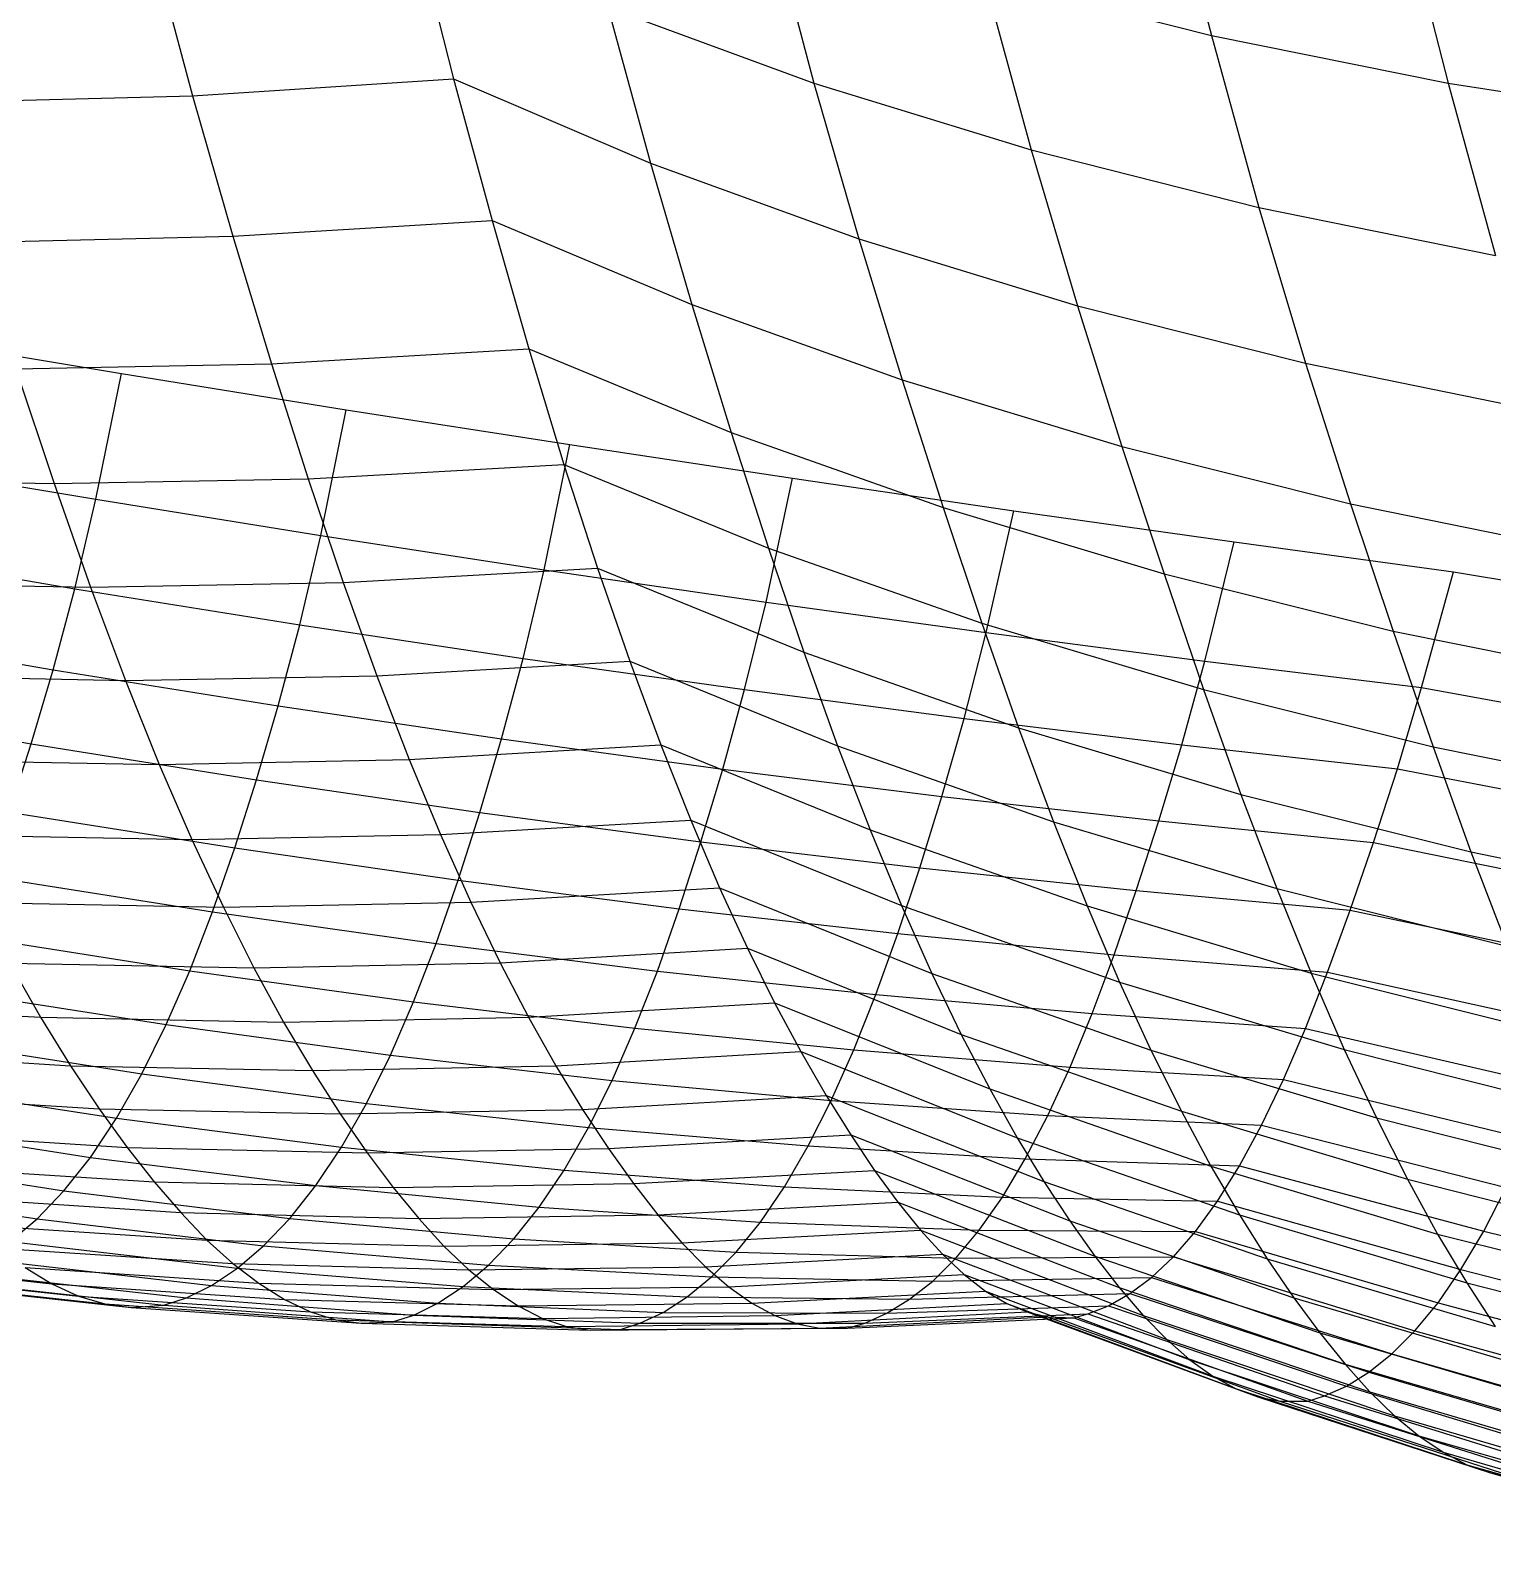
# Model space of a CAD drawing. Extents: x -429 to 429, y -1 to 209.
# Drawn here: x -245.69 to -234.73, y 14.64 to 25.96 of the extents above; entities that cross this region are included whole.
import ezdxf

# ---------------------------------------------------------------- set-up
doc = ezdxf.new("R2010")
doc.units = 0

msp = doc.modelspace()

# ---------------------------------------------------------------- linework, layer by layer
at = {"layer": 'default', "color": 5, "linetype": 'CONTINUOUS'}
for p, q in [((-237.202, 27.329, 36.25), (-236.839, 25.921, 37.093)), ((-235.425, 26.973, 35.168), (-235.063, 25.563, 36.028)), ((-240.16, 26.848, 39.531), (-239.819, 25.563, 40.305)), ((-242.817, 26.763, 43.043), (-242.519, 25.595, 43.729)), ((-242.817, 26.763, 43.043), (-242.519, 25.595, 43.729)), ((-244.788, 26.631, 43.393), (-244.476, 25.469, 44.117)), ((-238.541, 26.351, 38.262), (-236.839, 25.921, 37.093)), ((-238.541, 26.351, 38.262), (-238.19, 25.062, 39.064)), ((-241.363, 26.131, 41.633), (-239.819, 25.563, 40.305)), ((-241.363, 26.131, 41.633), (-241.043, 24.963, 42.357)), ((-236.839, 25.921, 37.093), (-235.063, 25.563, 36.028)), ((-236.839, 25.921, 37.093), (-236.484, 24.631, 37.917)), ((-244.476, 25.469, 44.117), (-242.519, 25.595, 43.729)), ((-242.519, 25.595, 43.729), (-241.043, 24.963, 42.357)), ((-242.519, 25.595, 43.729), (-242.231, 24.533, 44.39)), ((-242.519, 25.595, 43.729), (-242.231, 24.533, 44.39)), ((-246.418, 25.417, 44.615), (-244.476, 25.469, 44.117)), ((-244.476, 25.469, 44.117), (-244.174, 24.415, 44.812)), ((-239.819, 25.563, 40.305), (-238.19, 25.062, 39.064)), ((-239.819, 25.563, 40.305), (-239.482, 24.395, 41.061)), ((-235.063, 25.563, 36.028), (-233.222, 25.277, 35.073)), ((-235.063, 25.563, 36.028), (-234.709, 24.27, 36.867)), ((-238.19, 25.062, 39.064), (-236.484, 24.631, 37.917)), ((-238.19, 25.062, 39.064), (-237.843, 23.895, 39.847)), ((-241.043, 24.963, 42.357), (-239.482, 24.395, 41.061)), ((-241.043, 24.963, 42.357), (-240.734, 23.903, 43.052)), ((-236.484, 24.631, 37.917), (-234.709, 24.27, 36.867)), ((-236.484, 24.631, 37.917), (-236.133, 23.463, 38.72)), ((-244.174, 24.415, 44.812), (-242.231, 24.533, 44.39)), ((-242.231, 24.533, 44.39), (-240.734, 23.903, 43.052)), ((-242.231, 24.533, 44.39), (-241.955, 23.571, 45.018)), ((-242.231, 24.533, 44.39), (-241.955, 23.571, 45.018)), ((-246.102, 24.369, 45.338), (-244.174, 24.415, 44.812)), ((-244.174, 24.415, 44.812), (-243.885, 23.46, 45.472)), ((-239.482, 24.395, 41.061), (-237.843, 23.895, 39.847)), ((-239.482, 24.395, 41.061), (-239.158, 23.338, 41.786)), ((-240.734, 23.903, 43.052), (-239.158, 23.338, 41.786)), ((-240.734, 23.903, 43.052), (-240.439, 22.945, 43.712)), ((-237.843, 23.895, 39.847), (-236.133, 23.463, 38.72)), ((-237.843, 23.895, 39.847), (-237.51, 22.84, 40.597)), ((-246.701, 23.667, 65.57), (-245.009, 23.387, 64.697)), ((-243.885, 23.46, 45.472), (-241.955, 23.571, 45.018)), ((-241.955, 23.571, 45.018), (-240.439, 22.945, 43.712)), ((-241.955, 23.571, 45.018), (-241.692, 22.705, 45.615)), ((-241.955, 23.571, 45.018), (-241.692, 22.705, 45.615)), ((-245.8, 23.421, 46.022), (-243.885, 23.46, 45.472)), ((-243.885, 23.46, 45.472), (-243.61, 22.598, 46.095)), ((-236.133, 23.463, 38.72), (-234.359, 23.102, 37.686)), ((-236.133, 23.463, 38.72), (-235.795, 22.409, 39.491)), ((-245.8, 23.421, 46.022), (-245.514, 22.562, 46.665)), ((-245.2, 22.444, 64.406), (-245.009, 23.387, 64.697)), ((-245.009, 23.387, 64.697), (-243.325, 23.115, 63.809)), ((-239.158, 23.338, 41.786), (-237.51, 22.84, 40.597)), ((-239.158, 23.338, 41.786), (-238.85, 22.382, 42.473)), ((-243.514, 22.173, 63.513), (-243.325, 23.115, 63.809)), ((-243.325, 23.115, 63.809), (-241.648, 22.854, 62.906)), ((-240.439, 22.945, 43.712), (-238.85, 22.382, 42.473)), ((-240.439, 22.945, 43.712), (-240.16, 22.078, 44.335)), ((-241.84, 21.916, 62.598), (-241.648, 22.854, 62.906)), ((-241.648, 22.854, 62.906), (-239.98, 22.601, 61.988)), ((-237.51, 22.84, 40.597), (-235.795, 22.409, 39.491)), ((-237.51, 22.84, 40.597), (-237.194, 21.885, 41.308)), ((-246.896, 22.729, 65.278), (-245.2, 22.444, 64.406)), ((-243.61, 22.598, 46.095), (-241.692, 22.705, 45.615)), ((-241.692, 22.705, 45.615), (-240.16, 22.078, 44.335)), ((-241.692, 22.705, 45.615), (-241.44, 21.927, 46.182)), ((-241.692, 22.705, 45.615), (-241.44, 21.927, 46.182)), ((-247.396, 22.597, 47.325), (-245.514, 22.562, 46.665)), ((-245.514, 22.562, 46.665), (-243.61, 22.598, 46.095)), ((-245.514, 22.562, 46.665), (-245.241, 21.784, 47.273)), ((-243.61, 22.598, 46.095), (-243.347, 21.82, 46.684)), ((-240.177, 21.673, 61.661), (-239.98, 22.601, 61.988)), ((-239.98, 22.601, 61.988), (-238.319, 22.358, 61.054)), ((-245.359, 21.773, 64.154), (-245.2, 22.444, 64.406)), ((-245.2, 22.444, 64.406), (-243.514, 22.173, 63.513)), ((-235.795, 22.409, 39.491), (-234.022, 22.049, 38.471)), ((-235.795, 22.409, 39.491), (-235.476, 21.456, 40.22)), ((-238.85, 22.382, 42.473), (-237.194, 21.885, 41.308)), ((-238.85, 22.382, 42.473), (-238.56, 21.515, 43.121)), ((-238.527, 21.445, 60.703), (-238.319, 22.358, 61.054)), ((-238.319, 22.358, 61.054), (-236.667, 22.124, 60.105)), ((-243.672, 21.503, 63.257), (-243.514, 22.173, 63.513)), ((-243.514, 22.173, 63.513), (-241.84, 21.916, 62.598)), ((-240.16, 22.078, 44.335), (-238.56, 21.515, 43.121)), ((-240.16, 22.078, 44.335), (-239.895, 21.297, 44.927)), ((-236.888, 21.231, 59.724), (-236.667, 22.124, 60.105)), ((-236.667, 22.124, 60.105), (-235.024, 21.9, 59.142)), ((-247.058, 22.061, 65.025), (-245.359, 21.773, 64.154)), ((-243.347, 21.82, 46.684), (-241.44, 21.927, 46.182)), ((-241.998, 21.251, 62.335), (-241.84, 21.916, 62.598)), ((-241.84, 21.916, 62.598), (-240.177, 21.673, 61.661)), ((-241.44, 21.927, 46.182), (-239.895, 21.297, 44.927)), ((-241.44, 21.927, 46.182), (-241.198, 21.229, 46.722)), ((-241.44, 21.927, 46.182), (-241.198, 21.229, 46.722)), ((-237.194, 21.885, 41.308), (-235.476, 21.456, 40.22)), ((-237.194, 21.885, 41.308), (-236.897, 21.019, 41.976)), ((-235.263, 21.032, 58.724), (-235.024, 21.9, 59.142)), ((-235.263, 21.032, 58.724), (-235.024, 21.9, 59.142)), ((-235.024, 21.9, 59.142), (-233.228, 21.6, 58.42)), ((-247.114, 21.82, 47.945), (-245.241, 21.784, 47.273)), ((-245.522, 21.166, 63.887), (-245.359, 21.773, 64.154)), ((-245.359, 21.773, 64.154), (-243.672, 21.503, 63.257)), ((-245.241, 21.784, 47.273), (-243.347, 21.82, 46.684)), ((-245.241, 21.784, 47.273), (-244.978, 21.086, 47.853)), ((-243.347, 21.82, 46.684), (-243.095, 21.121, 47.247)), ((-240.338, 21.017, 61.388), (-240.177, 21.673, 61.661)), ((-240.177, 21.673, 61.661), (-238.527, 21.445, 60.703)), ((-243.834, 20.896, 62.987), (-243.672, 21.503, 63.257)), ((-243.672, 21.503, 63.257), (-241.998, 21.251, 62.335)), ((-238.56, 21.515, 43.121), (-236.897, 21.019, 41.976)), ((-238.56, 21.515, 43.121), (-238.286, 20.731, 43.734)), ((-247.224, 21.457, 64.759), (-245.522, 21.166, 63.887)), ((-238.692, 20.801, 60.416), (-238.527, 21.445, 60.703)), ((-238.527, 21.445, 60.703), (-236.888, 21.231, 59.724)), ((-235.476, 21.456, 40.22), (-233.703, 21.096, 39.212)), ((-235.476, 21.456, 40.22), (-235.177, 20.589, 40.903)), ((-239.895, 21.297, 44.927), (-238.286, 20.731, 43.734)), ((-239.895, 21.297, 44.927), (-239.641, 20.595, 45.492)), ((-245.686, 20.611, 63.617), (-245.522, 21.166, 63.887)), ((-245.522, 21.166, 63.887), (-243.834, 20.896, 62.987)), ((-243.095, 21.121, 47.247), (-241.198, 21.229, 46.722)), ((-242.161, 20.647, 62.059), (-241.998, 21.251, 62.335)), ((-241.998, 21.251, 62.335), (-240.338, 21.017, 61.388)), ((-241.198, 21.229, 46.722), (-239.641, 20.595, 45.492)), ((-241.198, 21.229, 46.722), (-240.965, 20.602, 47.239)), ((-241.198, 21.229, 46.722), (-240.965, 20.602, 47.239)), ((-237.061, 20.603, 59.421), (-236.888, 21.231, 59.724)), ((-236.888, 21.231, 59.724), (-235.263, 21.032, 58.724)), ((-246.841, 21.122, 48.538), (-244.978, 21.086, 47.853)), ((-244.978, 21.086, 47.853), (-243.095, 21.121, 47.247)), ((-244.978, 21.086, 47.853), (-244.725, 20.456, 48.406)), ((-243.095, 21.121, 47.247), (-242.852, 20.493, 47.784)), ((-240.502, 20.421, 61.105), (-240.338, 21.017, 61.388)), ((-240.338, 21.017, 61.388), (-238.692, 20.801, 60.416)), ((-236.897, 21.019, 41.976), (-235.177, 20.589, 40.903)), ((-236.897, 21.019, 41.976), (-236.618, 20.232, 42.607)), ((-235.445, 20.424, 58.401), (-235.263, 21.032, 58.724)), ((-235.445, 20.424, 58.401), (-235.263, 21.032, 58.724)), ((-235.263, 21.032, 58.724), (-233.45, 20.703, 58.04)), ((-247.39, 20.905, 64.49), (-245.686, 20.611, 63.617)), ((-243.997, 20.341, 62.714), (-243.834, 20.896, 62.987)), ((-243.834, 20.896, 62.987), (-242.161, 20.647, 62.059)), ((-238.86, 20.216, 60.123), (-238.692, 20.801, 60.416)), ((-238.692, 20.801, 60.416), (-237.061, 20.603, 59.421)), ((-238.286, 20.731, 43.734), (-236.618, 20.232, 42.607)), ((-238.286, 20.731, 43.734), (-238.023, 20.027, 44.32)), ((-245.851, 20.099, 63.343), (-245.686, 20.611, 63.617)), ((-245.686, 20.611, 63.617), (-243.997, 20.341, 62.714)), ((-242.852, 20.493, 47.784), (-240.965, 20.602, 47.239)), ((-242.323, 20.097, 61.782), (-242.161, 20.647, 62.059)), ((-242.161, 20.647, 62.059), (-240.502, 20.421, 61.105)), ((-240.965, 20.602, 47.239), (-239.396, 19.966, 46.032)), ((-240.965, 20.602, 47.239), (-240.741, 20.039, 47.733)), ((-240.965, 20.602, 47.239), (-240.741, 20.039, 47.733)), ((-237.233, 20.033, 59.114), (-237.061, 20.603, 59.421)), ((-237.061, 20.603, 59.421), (-235.445, 20.424, 58.401)), ((-246.58, 20.491, 49.103), (-244.725, 20.456, 48.406)), ((-244.725, 20.456, 48.406), (-242.852, 20.493, 47.784)), ((-242.852, 20.493, 47.784), (-242.617, 19.93, 48.3)), ((-239.641, 20.595, 45.492), (-238.023, 20.027, 44.32)), ((-239.641, 20.595, 45.492), (-239.396, 19.966, 46.032)), ((-235.177, 20.589, 40.903), (-233.404, 20.229, 39.907)), ((-235.177, 20.589, 40.903), (-234.895, 19.801, 41.548)), ((-244.725, 20.456, 48.406), (-244.481, 19.893, 48.938)), ((-240.665, 19.876, 60.82), (-240.502, 20.421, 61.105)), ((-240.502, 20.421, 61.105), (-238.86, 20.216, 60.123)), ((-235.624, 19.872, 58.08), (-235.445, 20.424, 58.401)), ((-235.624, 19.872, 58.08), (-235.445, 20.424, 58.401)), ((-235.445, 20.424, 58.401), (-233.624, 20.072, 57.736)), ((-244.16, 19.83, 62.438), (-243.997, 20.341, 62.714)), ((-243.997, 20.341, 62.714), (-242.323, 20.097, 61.782)), ((-239.025, 19.681, 59.83), (-238.86, 20.216, 60.123)), ((-238.86, 20.216, 60.123), (-237.233, 20.033, 59.114)), ((-236.618, 20.232, 42.607), (-234.895, 19.801, 41.548)), ((-236.618, 20.232, 42.607), (-236.349, 19.526, 43.21)), ((-245.851, 20.099, 63.343), (-244.16, 19.83, 62.438)), ((-242.617, 19.93, 48.3), (-240.741, 20.039, 47.733)), ((-242.485, 19.588, 61.502), (-242.323, 20.097, 61.782)), ((-242.323, 20.097, 61.782), (-240.665, 19.876, 60.82)), ((-240.741, 20.039, 47.733), (-239.161, 19.398, 46.548)), ((-240.741, 20.039, 47.733), (-240.525, 19.532, 48.207)), ((-240.741, 20.039, 47.733), (-240.525, 19.532, 48.207)), ((-237.403, 19.511, 58.811), (-237.233, 20.033, 59.114)), ((-237.233, 20.033, 59.114), (-235.624, 19.872, 58.08)), ((-246.328, 19.928, 49.647), (-244.481, 19.893, 48.938)), ((-244.481, 19.893, 48.938), (-242.617, 19.93, 48.3)), ((-242.617, 19.93, 48.3), (-242.391, 19.423, 48.794)), ((-239.396, 19.966, 46.032), (-237.77, 19.395, 44.88)), ((-239.396, 19.966, 46.032), (-239.161, 19.398, 46.548)), ((-238.023, 20.027, 44.32), (-236.349, 19.526, 43.21)), ((-238.023, 20.027, 44.32), (-237.77, 19.395, 44.88)), ((-244.481, 19.893, 48.938), (-244.245, 19.386, 49.449)), ((-244.326, 19.351, 62.153), (-244.16, 19.83, 62.438)), ((-244.16, 19.83, 62.438), (-242.485, 19.588, 61.502)), ((-240.828, 19.374, 60.535), (-240.665, 19.876, 60.82)), ((-240.665, 19.876, 60.82), (-239.025, 19.681, 59.83)), ((-235.799, 19.365, 57.765), (-235.624, 19.872, 58.08)), ((-235.799, 19.365, 57.765), (-235.624, 19.872, 58.08)), ((-235.624, 19.872, 58.08), (-233.797, 19.5, 57.429)), ((-234.895, 19.801, 41.548), (-233.122, 19.44, 40.561)), ((-234.895, 19.801, 41.548), (-234.623, 19.093, 42.164)), ((-246.018, 19.619, 63.061), (-244.326, 19.351, 62.153)), ((-242.65, 19.114, 61.215), (-242.485, 19.588, 61.502)), ((-242.485, 19.588, 61.502), (-240.828, 19.374, 60.535)), ((-239.189, 19.188, 59.539), (-239.025, 19.681, 59.83)), ((-239.025, 19.681, 59.83), (-237.403, 19.511, 58.811)), ((-242.391, 19.423, 48.794), (-240.525, 19.532, 48.207)), ((-240.525, 19.532, 48.207), (-238.934, 18.89, 47.045)), ((-240.525, 19.532, 48.207), (-240.316, 19.078, 48.663)), ((-240.525, 19.532, 48.207), (-240.316, 19.078, 48.663)), ((-237.568, 19.03, 58.513), (-237.403, 19.511, 58.811)), ((-237.403, 19.511, 58.811), (-235.799, 19.365, 57.765)), ((-236.349, 19.526, 43.21), (-234.623, 19.093, 42.164)), ((-236.349, 19.526, 43.21), (-236.09, 18.892, 43.787)), ((-246.083, 19.422, 50.17), (-244.245, 19.386, 49.449)), ((-244.497, 18.91, 61.856), (-244.326, 19.351, 62.153)), ((-244.326, 19.351, 62.153), (-242.65, 19.114, 61.215)), ((-244.245, 19.386, 49.449), (-242.391, 19.423, 48.794)), ((-244.245, 19.386, 49.449), (-244.016, 18.932, 49.942)), ((-242.391, 19.423, 48.794), (-242.171, 18.969, 49.271)), ((-240.992, 18.907, 60.245), (-240.828, 19.374, 60.535)), ((-240.828, 19.374, 60.535), (-239.189, 19.188, 59.539)), ((-239.161, 19.398, 46.548), (-237.527, 18.825, 45.416)), ((-239.161, 19.398, 46.548), (-238.934, 18.89, 47.045)), ((-237.77, 19.395, 44.88), (-236.09, 18.892, 43.787)), ((-237.77, 19.395, 44.88), (-237.527, 18.825, 45.416)), ((-235.968, 18.9, 57.458), (-235.799, 19.365, 57.765)), ((-235.968, 18.9, 57.458), (-235.799, 19.365, 57.765)), ((-235.799, 19.365, 57.765), (-233.967, 18.976, 57.125)), ((-246.191, 19.177, 62.765), (-244.497, 18.91, 61.856)), ((-239.353, 18.732, 59.244), (-239.189, 19.188, 59.539)), ((-239.189, 19.188, 59.539), (-237.568, 19.03, 58.513)), ((-242.82, 18.677, 60.915), (-242.65, 19.114, 61.215)), ((-242.65, 19.114, 61.215), (-240.992, 18.907, 60.245)), ((-242.171, 18.969, 49.271), (-240.316, 19.078, 48.663)), ((-240.316, 19.078, 48.663), (-238.714, 18.433, 47.524)), ((-240.316, 19.078, 48.663), (-240.113, 18.67, 49.102)), ((-240.316, 19.078, 48.663), (-240.113, 18.67, 49.102)), ((-237.733, 18.589, 58.214), (-237.568, 19.03, 58.513)), ((-237.568, 19.03, 58.513), (-235.968, 18.9, 57.458)), ((-245.845, 18.967, 50.675), (-244.016, 18.932, 49.942)), ((-245.845, 18.967, 50.675), (-245.615, 18.561, 51.162)), ((-244.673, 18.506, 61.547), (-244.497, 18.91, 61.856)), ((-244.497, 18.91, 61.856), (-242.82, 18.677, 60.915)), ((-244.016, 18.932, 49.942), (-242.171, 18.969, 49.271)), ((-244.016, 18.932, 49.942), (-243.794, 18.525, 50.418)), ((-242.171, 18.969, 49.271), (-241.958, 18.561, 49.731)), ((-241.16, 18.479, 59.944), (-240.992, 18.907, 60.245)), ((-240.992, 18.907, 60.245), (-239.353, 18.732, 59.244)), ((-236.133, 18.476, 57.154), (-235.968, 18.9, 57.458)), ((-236.133, 18.476, 57.154), (-235.968, 18.9, 57.458)), ((-235.968, 18.9, 57.458), (-234.133, 18.494, 56.826)), ((-238.934, 18.89, 47.045), (-237.292, 18.314, 45.932)), ((-238.934, 18.89, 47.045), (-238.714, 18.433, 47.524)), ((-237.527, 18.825, 45.416), (-235.843, 18.319, 44.338)), ((-237.527, 18.825, 45.416), (-237.292, 18.314, 45.932)), ((-236.09, 18.892, 43.787), (-234.362, 18.458, 42.755)), ((-236.09, 18.892, 43.787), (-235.843, 18.319, 44.338)), ((-246.369, 18.772, 62.457), (-244.673, 18.506, 61.547)), ((-242.993, 18.278, 60.606), (-242.82, 18.677, 60.915)), ((-242.82, 18.677, 60.915), (-241.16, 18.479, 59.944)), ((-239.519, 18.316, 58.942), (-239.353, 18.732, 59.244)), ((-239.353, 18.732, 59.244), (-237.733, 18.589, 58.214)), ((-247.418, 18.669, 51.962), (-245.615, 18.561, 51.162)), ((-245.615, 18.561, 51.162), (-243.794, 18.525, 50.418)), ((-245.615, 18.561, 51.162), (-245.392, 18.198, 51.631)), ((-243.794, 18.525, 50.418), (-241.958, 18.561, 49.731)), ((-241.958, 18.561, 49.731), (-240.113, 18.67, 49.102)), ((-241.958, 18.561, 49.731), (-241.752, 18.196, 50.174)), ((-240.113, 18.67, 49.102), (-238.5, 18.024, 47.986)), ((-240.113, 18.67, 49.102), (-239.916, 18.304, 49.526)), ((-240.113, 18.67, 49.102), (-239.916, 18.304, 49.526)), ((-237.898, 18.188, 57.91), (-237.733, 18.589, 58.214)), ((-237.733, 18.589, 58.214), (-236.133, 18.476, 57.154)), ((-244.855, 18.137, 61.224), (-244.673, 18.506, 61.547)), ((-244.673, 18.506, 61.547), (-242.993, 18.278, 60.606)), ((-243.794, 18.525, 50.418), (-243.578, 18.161, 50.876)), ((-241.331, 18.088, 59.634), (-241.16, 18.479, 59.944)), ((-241.16, 18.479, 59.944), (-239.519, 18.316, 58.942)), ((-236.299, 18.095, 56.849), (-236.133, 18.476, 57.154)), ((-236.299, 18.095, 56.849), (-236.133, 18.476, 57.154)), ((-236.133, 18.476, 57.154), (-234.297, 18.051, 56.526)), ((-246.553, 18.402, 62.136), (-244.855, 18.137, 61.224)), ((-238.714, 18.433, 47.524), (-237.064, 17.856, 46.43)), ((-238.714, 18.433, 47.524), (-238.5, 18.024, 47.986)), ((-247.188, 18.308, 52.438), (-245.392, 18.198, 51.631)), ((-243.173, 17.914, 60.283), (-242.993, 18.278, 60.606)), ((-242.993, 18.278, 60.606), (-241.331, 18.088, 59.634)), ((-241.752, 18.196, 50.174), (-239.916, 18.304, 49.526)), ((-239.916, 18.304, 49.526), (-238.294, 17.657, 48.43)), ((-239.916, 18.304, 49.526), (-239.726, 17.974, 49.935)), ((-239.916, 18.304, 49.526), (-239.726, 17.974, 49.935)), ((-239.688, 17.938, 58.632), (-239.519, 18.316, 58.942)), ((-239.519, 18.316, 58.942), (-237.898, 18.188, 57.91)), ((-237.292, 18.314, 45.932), (-235.602, 17.807, 44.87)), ((-237.292, 18.314, 45.932), (-237.064, 17.856, 46.43)), ((-235.843, 18.319, 44.338), (-234.113, 17.883, 43.317)), ((-235.843, 18.319, 44.338), (-235.602, 17.807, 44.87)), ((-245.392, 18.198, 51.631), (-243.578, 18.161, 50.876)), ((-245.392, 18.198, 51.631), (-245.176, 17.874, 52.083)), ((-245.045, 17.804, 60.885), (-244.855, 18.137, 61.224)), ((-244.855, 18.137, 61.224), (-243.173, 17.914, 60.283)), ((-243.578, 18.161, 50.876), (-241.752, 18.196, 50.174)), ((-243.578, 18.161, 50.876), (-243.37, 17.836, 51.317)), ((-241.752, 18.196, 50.174), (-241.552, 17.869, 50.601)), ((-238.065, 17.825, 57.601), (-237.898, 18.188, 57.91)), ((-237.898, 18.188, 57.91), (-236.299, 18.095, 56.849)), ((-246.745, 18.068, 61.797), (-245.045, 17.804, 60.885)), ((-241.508, 17.734, 59.313), (-241.331, 18.088, 59.634)), ((-241.331, 18.088, 59.634), (-239.688, 17.938, 58.632)), ((-238.5, 18.024, 47.986), (-236.842, 17.446, 46.911)), ((-238.5, 18.024, 47.986), (-238.294, 17.657, 48.43)), ((-236.463, 17.752, 56.542), (-236.299, 18.095, 56.849)), ((-236.463, 17.752, 56.542), (-236.299, 18.095, 56.849)), ((-236.299, 18.095, 56.849), (-234.463, 17.648, 56.22)), ((-246.966, 17.985, 52.897), (-245.176, 17.874, 52.083)), ((-243.359, 17.587, 59.945), (-243.173, 17.914, 60.283)), ((-243.173, 17.914, 60.283), (-241.508, 17.734, 59.313)), ((-241.552, 17.869, 50.601), (-239.726, 17.974, 49.935)), ((-239.861, 17.596, 58.313), (-239.688, 17.938, 58.632)), ((-239.726, 17.974, 49.935), (-238.094, 17.329, 48.859)), ((-239.726, 17.974, 49.935), (-239.542, 17.679, 50.33)), ((-239.726, 17.974, 49.935), (-239.542, 17.679, 50.33)), ((-239.688, 17.938, 58.632), (-238.065, 17.825, 57.601)), ((-246.943, 17.774, 61.442), (-245.24, 17.511, 60.53)), ((-245.24, 17.511, 60.53), (-245.045, 17.804, 60.885)), ((-245.176, 17.874, 52.083), (-243.37, 17.836, 51.317)), ((-245.176, 17.874, 52.083), (-244.966, 17.585, 52.519)), ((-245.045, 17.804, 60.885), (-243.359, 17.587, 59.945)), ((-243.37, 17.836, 51.317), (-241.552, 17.869, 50.601)), ((-243.37, 17.836, 51.317), (-243.168, 17.545, 51.743)), ((-241.552, 17.869, 50.601), (-241.359, 17.576, 51.013)), ((-238.234, 17.5, 57.286), (-238.065, 17.825, 57.601)), ((-238.065, 17.825, 57.601), (-236.463, 17.752, 56.542)), ((-237.064, 17.856, 46.43), (-235.369, 17.347, 45.385)), ((-237.064, 17.856, 46.43), (-236.842, 17.446, 46.911)), ((-235.602, 17.807, 44.87), (-233.87, 17.37, 43.862)), ((-235.602, 17.807, 44.87), (-235.369, 17.347, 45.385)), ((-246.75, 17.697, 53.339), (-244.966, 17.585, 52.519)), ((-241.69, 17.415, 58.977), (-241.508, 17.734, 59.313)), ((-241.508, 17.734, 59.313), (-239.861, 17.596, 58.313)), ((-241.359, 17.576, 51.013), (-239.542, 17.679, 50.33)), ((-239.542, 17.679, 50.33), (-237.9, 17.034, 49.273)), ((-239.542, 17.679, 50.33), (-239.363, 17.413, 50.711)), ((-239.542, 17.679, 50.33), (-239.363, 17.413, 50.711)), ((-238.294, 17.657, 48.43), (-236.629, 17.079, 47.374)), ((-238.294, 17.657, 48.43), (-238.094, 17.329, 48.859)), ((-236.628, 17.447, 56.232), (-236.463, 17.752, 56.542)), ((-236.628, 17.447, 56.232), (-236.463, 17.752, 56.542)), ((-236.463, 17.752, 56.542), (-234.629, 17.285, 55.91)), ((-244.966, 17.585, 52.519), (-243.168, 17.545, 51.743)), ((-244.966, 17.585, 52.519), (-244.763, 17.328, 52.94)), ((-243.551, 17.299, 59.593), (-243.359, 17.587, 59.945)), ((-243.359, 17.587, 59.945), (-241.69, 17.415, 58.977)), ((-243.168, 17.545, 51.743), (-241.359, 17.576, 51.013)), ((-243.168, 17.545, 51.743), (-242.972, 17.286, 52.154)), ((-241.359, 17.576, 51.013), (-241.171, 17.314, 51.411)), ((-240.038, 17.291, 57.983), (-239.861, 17.596, 58.313)), ((-239.861, 17.596, 58.313), (-238.234, 17.5, 57.286)), ((-247.145, 17.521, 61.077), (-245.44, 17.26, 60.165)), ((-246.541, 17.441, 53.767), (-244.763, 17.328, 52.94)), ((-245.44, 17.26, 60.165), (-245.24, 17.511, 60.53)), ((-245.24, 17.511, 60.53), (-243.551, 17.299, 59.593)), ((-238.405, 17.213, 56.964), (-238.234, 17.5, 57.286)), ((-238.234, 17.5, 57.286), (-236.628, 17.447, 56.232)), ((-236.842, 17.446, 46.911), (-235.143, 16.936, 45.88)), ((-236.842, 17.446, 46.911), (-236.629, 17.079, 47.374)), ((-236.793, 17.182, 55.919), (-236.628, 17.447, 56.232)), ((-236.793, 17.182, 55.919), (-236.628, 17.447, 56.232)), ((-236.628, 17.447, 56.232), (-234.797, 16.958, 55.593)), ((-244.763, 17.328, 52.94), (-242.972, 17.286, 52.154)), ((-244.763, 17.328, 52.94), (-244.565, 17.098, 53.35)), ((-242.972, 17.286, 52.154), (-241.171, 17.314, 51.411)), ((-241.877, 17.137, 58.63), (-241.69, 17.415, 58.977)), ((-241.69, 17.415, 58.977), (-240.038, 17.291, 57.983)), ((-241.171, 17.314, 51.411), (-239.363, 17.413, 50.711)), ((-241.171, 17.314, 51.411), (-240.988, 17.079, 51.796)), ((-239.363, 17.413, 50.711), (-237.712, 16.771, 49.673)), ((-239.363, 17.413, 50.711), (-239.189, 17.175, 51.079)), ((-239.363, 17.413, 50.711), (-239.189, 17.175, 51.079)), ((-238.094, 17.329, 48.859), (-236.421, 16.751, 47.82)), ((-238.094, 17.329, 48.859), (-237.9, 17.034, 49.273)), ((-235.369, 17.347, 45.385), (-233.633, 16.909, 44.389)), ((-235.369, 17.347, 45.385), (-235.143, 16.936, 45.88)), ((-247.348, 17.31, 60.706), (-245.641, 17.05, 59.794)), ((-246.337, 17.212, 54.183), (-244.565, 17.098, 53.35)), ((-245.641, 17.05, 59.794), (-245.44, 17.26, 60.165)), ((-245.44, 17.26, 60.165), (-243.747, 17.053, 59.23)), ((-243.747, 17.053, 59.23), (-243.551, 17.299, 59.593)), ((-243.551, 17.299, 59.593), (-241.877, 17.137, 58.63)), ((-242.972, 17.286, 52.154), (-242.781, 17.053, 52.553)), ((-240.219, 17.026, 57.643), (-240.038, 17.291, 57.983)), ((-240.038, 17.291, 57.983), (-238.405, 17.213, 56.964)), ((-238.579, 16.965, 56.634), (-238.405, 17.213, 56.964)), ((-238.405, 17.213, 56.964), (-236.793, 17.182, 55.919)), ((-234.797, 16.958, 55.593), (-234.629, 17.285, 55.91)), ((-244.565, 17.098, 53.35), (-242.781, 17.053, 52.553)), ((-244.565, 17.098, 53.35), (-244.369, 16.89, 53.752)), ((-242.067, 16.899, 58.274), (-241.877, 17.137, 58.63)), ((-241.877, 17.137, 58.63), (-240.219, 17.026, 57.643)), ((-240.988, 17.079, 51.796), (-239.189, 17.175, 51.079)), ((-239.189, 17.175, 51.079), (-237.529, 16.535, 50.061)), ((-239.189, 17.175, 51.079), (-239.02, 16.965, 51.436)), ((-239.189, 17.175, 51.079), (-239.02, 16.965, 51.436)), ((-236.958, 16.955, 55.602), (-236.793, 17.182, 55.919)), ((-236.958, 16.955, 55.602), (-236.793, 17.182, 55.919)), ((-236.793, 17.182, 55.919), (-234.968, 16.67, 55.268)), ((-246.135, 17.005, 54.593), (-244.369, 16.89, 53.752)), ((-245.842, 16.88, 59.421), (-245.641, 17.05, 59.794)), ((-245.641, 17.05, 59.794), (-243.944, 16.847, 58.862)), ((-243.944, 16.847, 58.862), (-243.747, 17.053, 59.23)), ((-243.747, 17.053, 59.23), (-242.067, 16.899, 58.274)), ((-242.781, 17.053, 52.553), (-240.988, 17.079, 51.796)), ((-242.781, 17.053, 52.553), (-242.593, 16.845, 52.945)), ((-240.988, 17.079, 51.796), (-240.809, 16.87, 52.172)), ((-240.402, 16.8, 57.296), (-240.219, 17.026, 57.643)), ((-240.219, 17.026, 57.643), (-238.579, 16.965, 56.634)), ((-237.9, 17.034, 49.273), (-236.221, 16.458, 48.25)), ((-237.9, 17.034, 49.273), (-237.712, 16.771, 49.673)), ((-236.629, 17.079, 47.374), (-234.924, 16.57, 46.358)), ((-236.629, 17.079, 47.374), (-236.421, 16.751, 47.82)), ((-245.842, 16.88, 59.421), (-244.14, 16.681, 58.493)), ((-244.369, 16.89, 53.752), (-242.593, 16.845, 52.945)), ((-244.369, 16.89, 53.752), (-244.173, 16.714, 54.151)), ((-242.593, 16.845, 52.945), (-240.809, 16.87, 52.172)), ((-242.258, 16.702, 57.912), (-242.067, 16.899, 58.274)), ((-242.067, 16.899, 58.274), (-240.402, 16.8, 57.296)), ((-240.809, 16.87, 52.172), (-239.02, 16.965, 51.436)), ((-240.809, 16.87, 52.172), (-240.632, 16.691, 52.542)), ((-239.02, 16.965, 51.436), (-237.351, 16.325, 50.44)), ((-239.02, 16.965, 51.436), (-238.854, 16.784, 51.785)), ((-239.02, 16.965, 51.436), (-238.854, 16.784, 51.785)), ((-238.754, 16.756, 56.299), (-238.579, 16.965, 56.634)), ((-238.579, 16.965, 56.634), (-236.958, 16.955, 55.602)), ((-237.123, 16.765, 55.282), (-236.958, 16.955, 55.602)), ((-237.123, 16.765, 55.282), (-236.958, 16.955, 55.602)), ((-236.958, 16.955, 55.602), (-235.14, 16.42, 54.936)), ((-235.143, 16.936, 45.88), (-233.404, 16.498, 44.896)), ((-235.143, 16.936, 45.88), (-234.924, 16.57, 46.358)), ((-234.968, 16.67, 55.268), (-234.797, 16.958, 55.593)), ((-234.797, 16.958, 55.593), (-232.973, 16.51, 54.918)), ((-247.269, 16.75, 56.69), (-245.531, 16.563, 55.803)), ((-245.933, 16.83, 55), (-244.173, 16.714, 54.151)), ((-244.14, 16.681, 58.493), (-243.944, 16.847, 58.862)), ((-243.944, 16.847, 58.862), (-242.258, 16.702, 57.912)), ((-242.593, 16.845, 52.945), (-242.406, 16.667, 53.331)), ((-240.632, 16.691, 52.542), (-238.854, 16.784, 51.785)), ((-240.586, 16.614, 56.945), (-240.402, 16.8, 57.296)), ((-240.402, 16.8, 57.296), (-238.754, 16.756, 56.299)), ((-238.928, 16.584, 55.961), (-238.754, 16.756, 56.299)), ((-238.854, 16.784, 51.785), (-237.174, 16.145, 50.811)), ((-238.854, 16.784, 51.785), (-238.691, 16.632, 52.125)), ((-238.854, 16.784, 51.785), (-238.691, 16.632, 52.125)), ((-238.754, 16.756, 56.299), (-237.123, 16.765, 55.282)), ((-237.712, 16.771, 49.673), (-236.026, 16.196, 48.666)), ((-237.712, 16.771, 49.673), (-237.529, 16.535, 50.061)), ((-237.287, 16.611, 54.962), (-237.123, 16.765, 55.282)), ((-237.287, 16.611, 54.962), (-237.123, 16.765, 55.282)), ((-237.123, 16.765, 55.282), (-235.313, 16.21, 54.598)), ((-236.421, 16.751, 47.82), (-234.712, 16.242, 46.818)), ((-236.421, 16.751, 47.82), (-236.221, 16.458, 48.25)), ((-247.064, 16.657, 57.091), (-245.331, 16.47, 56.198)), ((-246.231, 16.649, 58.689), (-244.521, 16.457, 57.768)), ((-246.041, 16.746, 59.048), (-244.335, 16.551, 58.124)), ((-245.731, 16.685, 55.404), (-243.979, 16.568, 54.545)), ((-245.731, 16.685, 55.404), (-245.531, 16.563, 55.803)), ((-244.335, 16.551, 58.124), (-244.14, 16.681, 58.493)), ((-244.173, 16.714, 54.151), (-242.406, 16.667, 53.331)), ((-244.173, 16.714, 54.151), (-243.979, 16.568, 54.545)), ((-244.14, 16.681, 58.493), (-242.448, 16.543, 57.55)), ((-242.448, 16.543, 57.55), (-242.258, 16.702, 57.912)), ((-242.406, 16.667, 53.331), (-240.632, 16.691, 52.542)), ((-242.406, 16.667, 53.331), (-242.22, 16.52, 53.712)), ((-242.258, 16.702, 57.912), (-240.586, 16.614, 56.945)), ((-240.632, 16.691, 52.542), (-240.457, 16.541, 52.905)), ((-235.14, 16.42, 54.936), (-234.968, 16.67, 55.268)), ((-234.968, 16.67, 55.268), (-233.147, 16.203, 54.584)), ((-246.862, 16.599, 57.483), (-245.134, 16.412, 56.585)), ((-246.658, 16.575, 57.878), (-244.935, 16.386, 56.973)), ((-246.409, 16.592, 58.356), (-244.692, 16.402, 57.445)), ((-245.531, 16.563, 55.803), (-243.786, 16.446, 54.935)), ((-245.531, 16.563, 55.803), (-245.331, 16.47, 56.198)), ((-244.521, 16.457, 57.768), (-244.335, 16.551, 58.124)), ((-244.335, 16.551, 58.124), (-242.637, 16.418, 57.189)), ((-243.979, 16.568, 54.545), (-242.22, 16.52, 53.712)), ((-243.979, 16.568, 54.545), (-243.786, 16.446, 54.935)), ((-242.637, 16.418, 57.189), (-242.448, 16.543, 57.55)), ((-242.448, 16.543, 57.55), (-240.768, 16.465, 56.594)), ((-242.22, 16.52, 53.712), (-240.457, 16.541, 52.905)), ((-240.768, 16.465, 56.594), (-240.586, 16.614, 56.945)), ((-240.586, 16.614, 56.945), (-238.928, 16.584, 55.961)), ((-240.457, 16.541, 52.905), (-238.691, 16.632, 52.125)), ((-240.457, 16.541, 52.905), (-240.284, 16.418, 53.261)), ((-239.101, 16.447, 55.625), (-238.928, 16.584, 55.961)), ((-238.928, 16.584, 55.961), (-237.287, 16.611, 54.962)), ((-238.691, 16.632, 52.125), (-237, 15.994, 51.176)), ((-238.691, 16.632, 52.125), (-238.531, 16.508, 52.458)), ((-238.691, 16.632, 52.125), (-238.531, 16.508, 52.458)), ((-237.529, 16.535, 50.061), (-235.837, 15.961, 49.071)), ((-237.529, 16.535, 50.061), (-237.351, 16.325, 50.44)), ((-237.45, 16.49, 54.643), (-237.287, 16.611, 54.962)), ((-237.45, 16.49, 54.643), (-237.287, 16.611, 54.962)), ((-237.287, 16.611, 54.962), (-235.487, 16.038, 54.258)), ((-234.924, 16.57, 46.358), (-233.183, 16.131, 45.385)), ((-234.924, 16.57, 46.358), (-234.712, 16.242, 46.818)), ((-245.331, 16.47, 56.198), (-243.593, 16.352, 55.32)), ((-245.331, 16.47, 56.198), (-245.134, 16.412, 56.585)), ((-245.134, 16.412, 56.585), (-243.403, 16.294, 55.696)), ((-245.134, 16.412, 56.585), (-244.935, 16.386, 56.973)), ((-244.692, 16.402, 57.445), (-244.521, 16.457, 57.768)), ((-244.521, 16.457, 57.768), (-242.817, 16.329, 56.84)), ((-243.786, 16.446, 54.935), (-242.036, 16.397, 54.087)), ((-243.786, 16.446, 54.935), (-243.593, 16.352, 55.32)), ((-242.817, 16.329, 56.84), (-242.637, 16.418, 57.189)), ((-242.637, 16.418, 57.189), (-240.949, 16.349, 56.244)), ((-242.22, 16.52, 53.712), (-242.036, 16.397, 54.087)), ((-242.036, 16.397, 54.087), (-240.284, 16.418, 53.261)), ((-240.949, 16.349, 56.244), (-240.768, 16.465, 56.594)), ((-240.768, 16.465, 56.594), (-239.101, 16.447, 55.625)), ((-240.284, 16.418, 53.261), (-238.531, 16.508, 52.458)), ((-240.284, 16.418, 53.261), (-240.112, 16.325, 53.611)), ((-240.112, 16.325, 53.611), (-238.373, 16.415, 52.783)), ((-239.272, 16.343, 55.29), (-239.101, 16.447, 55.625)), ((-239.101, 16.447, 55.625), (-237.45, 16.49, 54.643)), ((-238.531, 16.508, 52.458), (-236.828, 15.871, 51.535)), ((-238.531, 16.508, 52.458), (-238.373, 16.415, 52.783)), ((-238.531, 16.508, 52.458), (-238.373, 16.415, 52.783)), ((-238.373, 16.415, 52.783), (-236.658, 15.777, 51.888)), ((-238.373, 16.415, 52.783), (-238.219, 16.352, 53.1)), ((-238.373, 16.415, 52.783), (-238.219, 16.352, 53.1)), ((-237.609, 16.399, 54.327), (-237.45, 16.49, 54.643)), ((-237.609, 16.399, 54.327), (-237.45, 16.49, 54.643)), ((-237.45, 16.49, 54.643), (-235.658, 15.901, 53.919)), ((-236.221, 16.458, 48.25), (-234.507, 15.95, 47.262)), ((-236.221, 16.458, 48.25), (-236.026, 16.196, 48.666)), ((-235.313, 16.21, 54.598), (-235.14, 16.42, 54.936)), ((-235.14, 16.42, 54.936), (-233.325, 15.935, 54.239)), ((-244.935, 16.386, 56.973), (-244.692, 16.402, 57.445)), ((-244.935, 16.386, 56.973), (-243.213, 16.267, 56.072)), ((-244.692, 16.402, 57.445), (-242.978, 16.278, 56.533)), ((-243.593, 16.352, 55.32), (-241.853, 16.304, 54.457)), ((-243.593, 16.352, 55.32), (-243.403, 16.294, 55.696)), ((-242.978, 16.278, 56.533), (-242.817, 16.329, 56.84)), ((-242.817, 16.329, 56.84), (-241.122, 16.267, 55.905)), ((-242.036, 16.397, 54.087), (-241.853, 16.304, 54.457)), ((-241.853, 16.304, 54.457), (-240.112, 16.325, 53.611)), ((-241.853, 16.304, 54.457), (-241.673, 16.244, 54.818)), ((-241.122, 16.267, 55.905), (-240.949, 16.349, 56.244)), ((-240.949, 16.349, 56.244), (-239.272, 16.343, 55.29)), ((-240.112, 16.325, 53.611), (-239.944, 16.264, 53.952)), ((-239.944, 16.264, 53.952), (-238.219, 16.352, 53.1)), ((-239.777, 16.231, 54.29), (-238.067, 16.316, 53.409)), ((-239.566, 16.231, 54.712), (-237.871, 16.307, 53.805)), ((-239.437, 16.269, 54.964), (-239.272, 16.343, 55.29)), ((-239.437, 16.269, 54.964), (-237.765, 16.337, 54.018)), ((-239.272, 16.343, 55.29), (-237.609, 16.399, 54.327)), ((-238.219, 16.352, 53.1), (-236.491, 15.716, 52.232)), ((-238.219, 16.352, 53.1), (-238.067, 16.316, 53.409)), ((-238.219, 16.352, 53.1), (-238.067, 16.316, 53.409)), ((-238.067, 16.316, 53.409), (-236.326, 15.683, 52.572)), ((-238.067, 16.316, 53.409), (-237.871, 16.307, 53.805)), ((-238.067, 16.316, 53.409), (-237.871, 16.307, 53.805)), ((-237.871, 16.307, 53.805), (-237.765, 16.337, 54.018)), ((-237.871, 16.307, 53.805), (-237.765, 16.337, 54.018)), ((-237.871, 16.307, 53.805), (-236.117, 15.683, 52.998)), ((-237.765, 16.337, 54.018), (-237.609, 16.399, 54.327)), ((-237.765, 16.337, 54.018), (-237.609, 16.399, 54.327)), ((-237.765, 16.337, 54.018), (-235.991, 15.722, 53.253)), ((-237.609, 16.399, 54.327), (-235.827, 15.795, 53.582)), ((-237.351, 16.325, 50.44), (-235.651, 15.752, 49.467)), ((-237.351, 16.325, 50.44), (-237.174, 16.145, 50.811)), ((-243.403, 16.294, 55.696), (-241.673, 16.244, 54.818)), ((-243.403, 16.294, 55.696), (-243.213, 16.267, 56.072)), ((-243.213, 16.267, 56.072), (-242.978, 16.278, 56.533)), ((-243.213, 16.267, 56.072), (-241.493, 16.215, 55.178)), ((-242.978, 16.278, 56.533), (-241.269, 16.221, 55.622)), ((-241.673, 16.244, 54.818), (-239.944, 16.264, 53.952)), ((-241.673, 16.244, 54.818), (-241.493, 16.215, 55.178)), ((-241.493, 16.215, 55.178), (-239.777, 16.231, 54.29)), ((-241.493, 16.215, 55.178), (-241.269, 16.221, 55.622)), ((-241.269, 16.221, 55.622), (-241.122, 16.267, 55.905)), ((-241.269, 16.221, 55.622), (-239.566, 16.231, 54.712)), ((-241.122, 16.267, 55.905), (-239.437, 16.269, 54.964)), ((-239.944, 16.264, 53.952), (-239.777, 16.231, 54.29)), ((-239.777, 16.231, 54.29), (-239.566, 16.231, 54.712)), ((-239.566, 16.231, 54.712), (-239.437, 16.269, 54.964)), ((-236.026, 16.196, 48.666), (-234.308, 15.69, 47.691)), ((-236.026, 16.196, 48.666), (-235.837, 15.961, 49.071)), ((-235.487, 16.038, 54.258), (-235.313, 16.21, 54.598)), ((-235.313, 16.21, 54.598), (-233.505, 15.708, 53.886)), ((-237.174, 16.145, 50.811), (-235.466, 15.573, 49.858)), ((-237.174, 16.145, 50.811), (-237, 15.994, 51.176)), ((-237, 15.994, 51.176), (-235.283, 15.424, 50.244)), ((-237, 15.994, 51.176), (-236.828, 15.871, 51.535)), ((-235.837, 15.961, 49.071), (-234.114, 15.457, 48.109)), ((-235.837, 15.961, 49.071), (-235.651, 15.752, 49.467)), ((-235.658, 15.901, 53.919), (-235.487, 16.038, 54.258)), ((-235.487, 16.038, 54.258), (-233.685, 15.52, 53.53)), ((-236.828, 15.871, 51.535), (-235.102, 15.3, 50.625)), ((-236.828, 15.871, 51.535), (-236.658, 15.777, 51.888)), ((-235.827, 15.795, 53.582), (-235.658, 15.901, 53.919)), ((-235.658, 15.901, 53.919), (-233.863, 15.37, 53.173)), ((-236.658, 15.777, 51.888), (-234.923, 15.207, 51.001)), ((-236.658, 15.777, 51.888), (-236.491, 15.716, 52.232)), ((-235.991, 15.722, 53.253), (-235.827, 15.795, 53.582)), ((-235.827, 15.795, 53.582), (-234.04, 15.253, 52.818)), ((-235.651, 15.752, 49.467), (-233.924, 15.247, 48.52)), ((-235.651, 15.752, 49.467), (-235.466, 15.573, 49.858)), ((-236.491, 15.716, 52.232), (-234.747, 15.146, 51.368)), ((-236.491, 15.716, 52.232), (-236.326, 15.683, 52.572)), ((-236.326, 15.683, 52.572), (-234.571, 15.117, 51.733)), ((-236.326, 15.683, 52.572), (-236.117, 15.683, 52.998)), ((-236.117, 15.683, 52.998), (-235.991, 15.722, 53.253)), ((-236.117, 15.683, 52.998), (-234.352, 15.124, 52.185)), ((-235.991, 15.722, 53.253), (-234.21, 15.17, 52.473)), ((-235.466, 15.573, 49.858), (-233.733, 15.069, 48.927)), ((-235.466, 15.573, 49.858), (-235.283, 15.424, 50.244)), ((-235.283, 15.424, 50.244), (-233.544, 14.921, 49.33)), ((-235.283, 15.424, 50.244), (-235.102, 15.3, 50.625)), ((-235.102, 15.3, 50.625), (-233.357, 14.797, 49.728)), ((-235.102, 15.3, 50.625), (-234.923, 15.207, 51.001)), ((-234.923, 15.207, 51.001), (-233.171, 14.704, 50.122)), ((-234.923, 15.207, 51.001), (-234.747, 15.146, 51.368)), ((-234.747, 15.146, 51.368), (-232.988, 14.644, 50.507)), ((-234.747, 15.146, 51.368), (-234.571, 15.117, 51.733))]:
    msp.add_line(p, q, dxfattribs=at)

doc.saveas('drawing.dxf')
